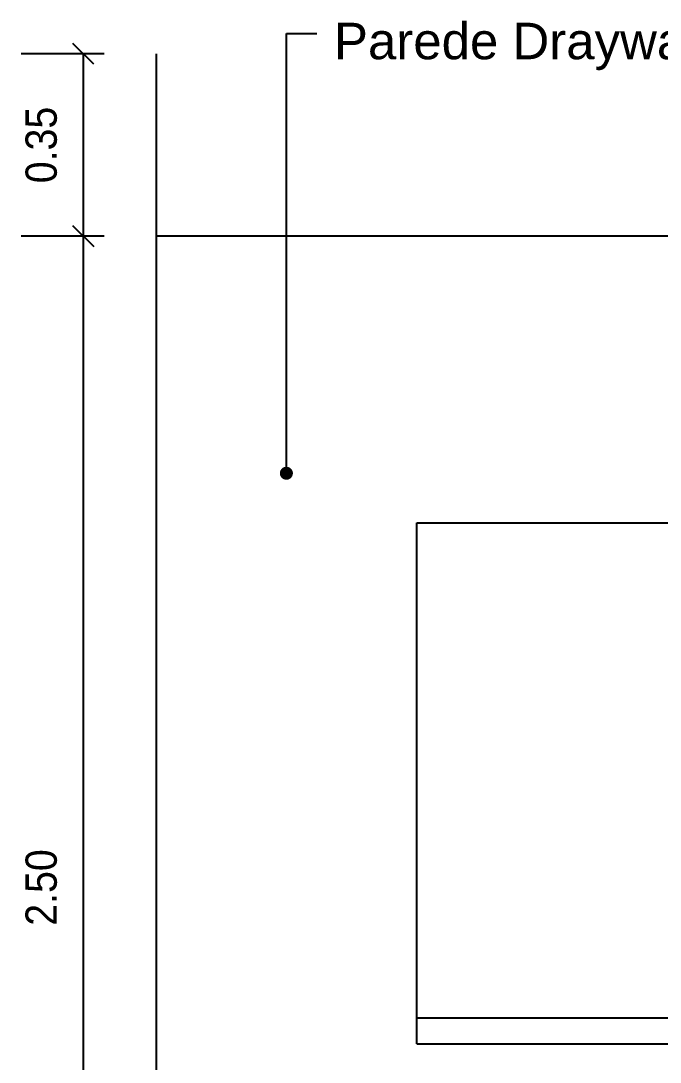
# Model space of a CAD drawing. Header units: millimetres. Extents: x 7034 to 7235, y -465 to -378.
# Drawn here: x 7104.892 to 7106.118, y -437.012 to -435.013 of the extents above; entities that cross this region are included whole.
import ezdxf

# ---------------------------------------------------------------- set-up
doc = ezdxf.new("R2010")
doc.units = ezdxf.units.MM
doc.header["$LTSCALE"] = 0.005
doc.linetypes.add('CONTINUO', pattern=[0])
doc.layers.get('0').update_dxf_attribs({"linetype": 'CONTINUO'})
doc.layers.get('DEFPOINTS').update_dxf_attribs({"linetype": 'CONTINUO', "lineweight": 15})
for name, color, linetype in [('- COTAS', 12, 'Continuous'), ('252', 252, 'Continuous'), ('ARQ-TEXTO', 3, 'Continuous'), ('ARQ_ALVENARIA', 6, 'Continuous'), ('ARQ_TXT_AMBIENTE', 3, 'Continuous'), ('DETALHES', 4, 'Continuous')]:
    doc.layers.add(name, color=color, linetype=linetype)
doc.styles.add('50', font='ARIALN.TTF', dxfattribs={"height": 0.1})
doc.styles.add('ARQ', font='arial.ttf', dxfattribs={"width": 0.9})
doc.styles.get("Standard").update_dxf_attribs({"font": 'arial.ttf'})
doc.dimstyles.new('1-40', dxfattribs={"dimtxt": 0.06, "dimasz": 0.04, "dimexe": 0.1195, "dimexo": 0.1, "dimgap": 0.05, "dimtad": 1, "dimzin": 0, "dimdsep": 46, "dimtxsty": 'ARQ', "dimblk": 'OBLIQUE', "dimcen": 0.09, "dimclrd": 1, "dimclre": 1, "dimclrt": 7, "dimadec": 0, "dimazin": 0, "dimtm": 1e-09, "dimtfac": 1, "dimtofl": 0, "dimtmove": 0, "dimatfit": 3, "dimfxl": 0.1, "dimfxlon": 1, "dimtolj": 1, "dimtzin": 0, "dimlwd": -1, "dimlwe": -1, "dimarcsym": 0})
doc.dimstyles.new('50', dxfattribs={"dimscale": 0, "dimtxt": 0.1, "dimasz": 0.025, "dimexe": 0.05, "dimexo": 0.05, "dimgap": 0.01, "dimtad": 1, "dimdec": 0, "dimlfac": 100, "dimzin": 0, "dimdsep": 46, "dimtxsty": '50', "dimblk": 'DOT', "dimcen": 0.02, "dimclrd": 1, "dimclre": 1, "dimclrt": 7, "dimadec": 0, "dimazin": 0, "dimtfac": 1, "dimtdec": 0, "dimtofl": 0, "dimtmove": 2, "dimatfit": 2, "dimldrblk": 'DOT', "dimfxl": 0.05, "dimtolj": 1, "dimtzin": 0, "dimlwd": -1, "dimarcsym": 0})

# ---------------------------------------------------------------- blocks, each defined once
blk = doc.blocks.new('_OBLIQUE')
at = {"color": 0, "linetype": 'ByBlock'}
blk.add_line((-0.5, -0.5), (0.5, 0.5), dxfattribs=at)
blk = doc.blocks.new('*D67')
at = {"layer": '- COTAS', "color": 1, "transparency": 16777216}
for p, q in [((7105.0518, -435.4264), (7104.8923, -435.4264)), ((7105.0118, -437.9264), (7105.0118, -435.4264)), ((7105.0518, -437.9264), (7104.8923, -437.9264))]:
    blk.add_line(p, q, dxfattribs=at)
at = {"layer": 'DEFPOINTS', "color": 0, "transparency": 16777216}
for p in [(7105.0118, -435.4264), (7105.1518, -435.4264), (7105.1518, -437.9264)]:
    blk.add_point(p, dxfattribs=at)
at = {"layer": '- COTAS', "color": 1, "transparency": 16777216, "xscale": 0.04, "yscale": 0.04, "zscale": 0.04}
for p, rotation in [((7105.0118, -435.4264), 90), ((7105.0118, -437.9264), 270)]:
    blk.add_blockref('_OBLIQUE', p, dxfattribs=dict(at, rotation=rotation))
at = {"layer": '- COTAS', "color": 7, "transparency": 16777216, "insert": (7104.9311, -436.6764), "char_height": 0.06, "attachment_point": 5, "rotation": 90, "style": 'ARQ'}
blk.add_mtext('\\A1;2.50', dxfattribs=at)
blk = doc.blocks.new('*D68')
at = {"layer": '- COTAS', "color": 1, "transparency": 16777216}
for p, q in [((7105.0518, -435.0764), (7104.8923, -435.0764)), ((7105.0118, -435.4264), (7105.0118, -435.0764)), ((7105.0518, -435.4264), (7104.8923, -435.4264))]:
    blk.add_line(p, q, dxfattribs=at)
at = {"layer": 'DEFPOINTS', "color": 0, "transparency": 16777216}
for p in [(7105.0118, -435.0764), (7105.1518, -435.0764), (7105.1518, -435.4264)]:
    blk.add_point(p, dxfattribs=at)
at = {"layer": '- COTAS', "color": 1, "transparency": 16777216, "xscale": 0.04, "yscale": 0.04, "zscale": 0.04}
for p, rotation in [((7105.0118, -435.0764), 90), ((7105.0118, -435.4264), 270)]:
    blk.add_blockref('_OBLIQUE', p, dxfattribs=dict(at, rotation=rotation))
at = {"layer": '- COTAS', "color": 7, "transparency": 16777216, "insert": (7104.9311, -435.2514), "char_height": 0.06, "attachment_point": 5, "rotation": 90, "style": 'ARQ'}
blk.add_mtext('\\A1;0.35', dxfattribs=at)
blk = doc.blocks.new('_DOT')
at = {"color": 0, "linetype": 'ByBlock'}
blk.add_line((-0.5, 0), (-1, 0), dxfattribs=at)
at = {"color": 0, "linetype": 'ByBlock', "const_width": 0.5}
blk.add_lwpolyline([(-0.25, 0, 1), (0.25, 0, 1)], format="xyb", close=True, dxfattribs=at)
blk = doc.blocks.new('DOT')
at = {"layer": 'ARQ-TEXTO', "color": 0, "linetype": 'ByBlock'}
blk.add_line((-0.5, 0), (-1, 0), dxfattribs=at)
at = {"layer": 'ARQ-TEXTO', "color": 0, "linetype": 'ByBlock', "const_width": 0.5}
blk.add_lwpolyline([(-0.25, 0, 1), (0.25, 0, 1)], format="xyb", close=True, dxfattribs=at)

msp = doc.modelspace()

# ---------------------------------------------------------------- linework, layer by layer
at = {"layer": '252'}
for p, q in [((7105.6518, -435.9764), (7107.4518, -435.9764)), ((7105.6518, -436.9764), (7105.6518, -435.9764)), ((7105.6518, -436.9264), (7107.4518, -436.9264)), ((7105.6518, -436.9764), (7107.4518, -436.9764))]:
    msp.add_line(p, q, dxfattribs=at)
at = {"layer": 'ARQ_ALVENARIA'}
msp.add_line((7105.1518, -437.9264), (7105.1518, -435.0764), dxfattribs=at)
at = {"layer": 'DETALHES'}
msp.add_line((7113.5818, -435.4264), (7105.1518, -435.4264), dxfattribs=at)

# ---------------------------------------------------------------- texts
at = {"layer": 'ARQ_TXT_AMBIENTE', "insert": (7105.4925, -435.0168), "char_height": 0.07, "attachment_point": 1}
msp.add_mtext_dynamic_manual_height_columns('Parede Draywall', width=0.754607, gutter_width=0, heights=[0.2882], dxfattribs=at)

# ---------------------------------------------------------------- dimensions: what is measured, and where the dimension line sits
at = {"layer": '- COTAS'}
for base, p1, p2, picture, middle in [((7105.0118, -435.0764), (7105.1518, -435.4264), (7105.1518, -435.0764), '*D68', (7104.9311, -435.2514)), ((7105.0118, -435.4264), (7105.1518, -437.9264), (7105.1518, -435.4264), '*D67', (7104.9311, -436.6764))]:
    dim = msp.add_linear_dim(base=base, p1=p1, p2=p2, angle=90, dimstyle='1-40', dxfattribs=at)
    dim.commit()
    dim.dimension.update_dxf_attribs({"geometry": picture, "text_midpoint": middle})

# ---------------------------------------------------------------- leaders
at = {"layer": 'ARQ_ALVENARIA'}
msp.add_leader([(7105.4012, -435.8814), (7105.4012, -435.0373), (7105.4598, -435.0373)], dimstyle='50', override={"dimscale": 1, "dimtad": 0, "dimldrblk": 'DOT'}, dxfattribs=at)

doc.saveas('drawing.dxf')
